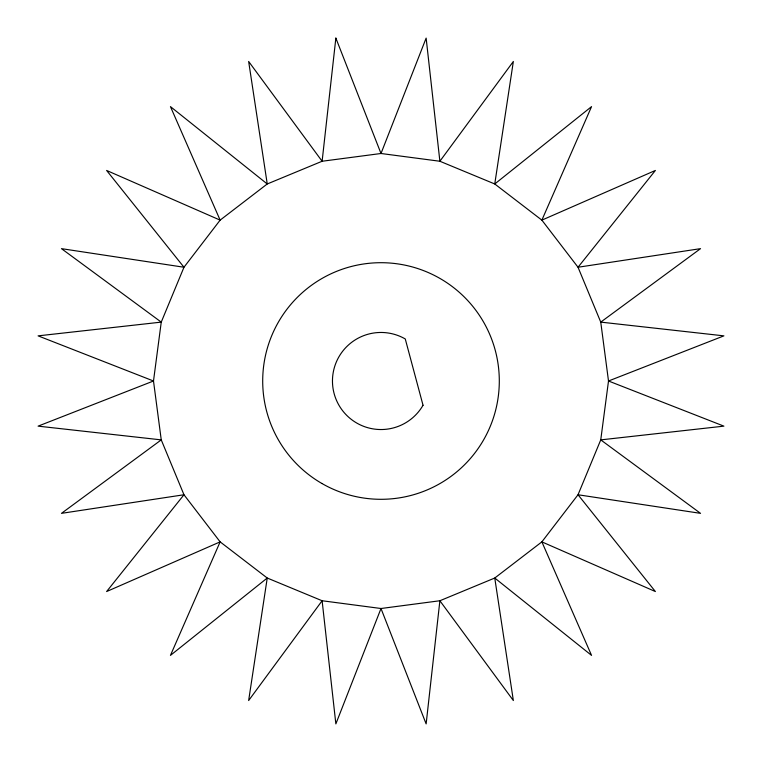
<?xml version="1.0" encoding="UTF-8"?>
<svg xmlns="http://www.w3.org/2000/svg" width="762" height="762" viewBox="0 0 762 762"><rect width="100%" height="100%" fill="white"/><g stroke="black" fill="none" stroke-linecap="round" stroke-linejoin="round"><path stroke-width="1.14" d="M335.861 38.1L322.116 161.249L267.243 183.975L220.132 220.132L183.975 267.243L161.249 322.116L153.495 381L161.249 439.884L183.975 494.757L220.132 541.868L267.243 578.025L322.116 600.751L381 608.505L439.884 600.751L494.757 578.025L541.868 541.868L578.025 494.757L600.751 439.884L608.505 381L600.751 322.116L578.025 267.243L541.868 220.132L494.757 183.975L439.884 161.249L381 153.495L322.116 161.249L248.65 61.465L267.243 183.975L170.45 106.613L220.132 220.132L106.613 170.45L183.975 267.243L61.465 248.65L161.249 322.116L38.1 335.861L153.495 381L38.1 426.139L161.249 439.884L61.465 513.35L183.975 494.757L106.613 591.55L220.132 541.868L170.45 655.387L267.243 578.025L248.65 700.535L322.116 600.751L335.861 723.9L381 608.505L426.139 723.9L439.884 600.751L513.35 700.535L494.757 578.025L591.55 655.387L541.868 541.868L655.387 591.55L578.025 494.757L700.535 513.35L600.751 439.884L723.9 426.139L608.505 381L723.9 335.861L600.751 322.116L700.535 248.65L578.025 267.243L655.387 170.45L541.868 220.132L591.55 106.613L494.757 183.975L513.35 61.465L439.884 161.249L426.139 38.1L381 153.495L335.861 38.1M423.034 405.27L405.27 338.966A48.539 48.539 0 0 0 338.966 356.73A48.539 48.539 0 0 0 356.73 423.034A48.539 48.539 0 0 0 423.034 405.27M321.85 483.451A118.3 118.3 0 0 0 499.301 381A118.3 118.3 0 0 0 321.85 278.549A118.3 118.3 0 0 0 321.85 483.451"/></g></svg>
